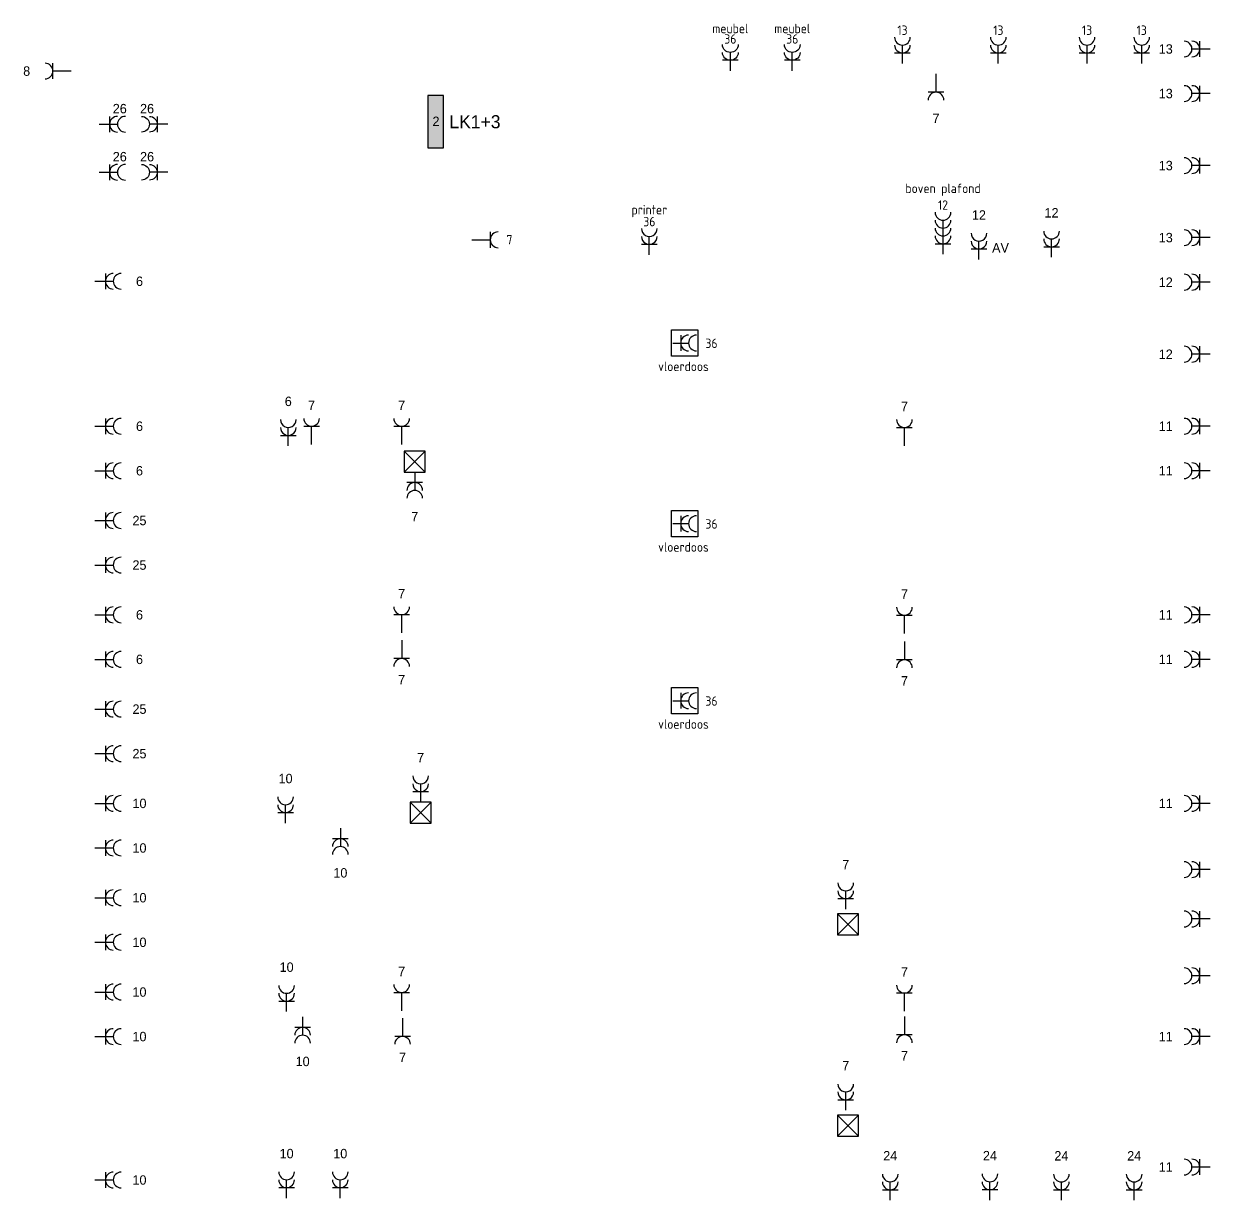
# Model space of a CAD drawing. Header units: millimetres. Extents: x -3262 to 109613, y 0 to 215600.
# Drawn here: x 86959 to 109613, y 169574 to 192031 of the extents above; entities that cross this region are included whole.
import ezdxf
from ezdxf.enums import TextEntityAlignment as Align

# ---------------------------------------------------------------- set-up
doc = ezdxf.new("R2010")
doc.units = ezdxf.units.MM
doc.header["$LTSCALE"] = 100
for name, color, linetype in [('EL6211--', 3, 'Continuous'), ('EL6212--', 3, 'Continuous'), ('EL6222--', 3, 'Continuous')]:
    doc.layers.add(name, color=color, linetype=linetype)
doc.styles.add('buro-018', font='BUROFONT.shx', dxfattribs={"height": 180})
doc.styles.add('BURO-025', font='BUROFONT.shx', dxfattribs={"height": 250})
doc.styles.add('STABICAD-012', font='ISOCP.SHX', dxfattribs={"height": 1.2})
doc.styles.add('STABICAD-018', font='ISOCP.SHX', dxfattribs={"height": 180})

# ---------------------------------------------------------------- blocks, each defined once
blk = doc.blocks.new('111304')
at = {"color": 0, "linetype": 'Continuous'}
for p, q in [((-1.5, 4.5), (1.5, 4.5)), ((0, 1), (0, 4.5))]:
    blk.add_line(p, q, dxfattribs=at)
blk.add_arc((0, 6), 1.5, 180, 0, dxfattribs=at)
at = {"color": 1, "style": 'STABICAD-012', "flags": 1}
blk.add_attdef('SUBCIRCUIT', text='', height=1.8, dxfattribs=at).set_placement((929.31, 1845.99), align=Align.MIDDLE)
at = {"color": 0, "linetype": 'Continuous', "style": 'buro-018'}
for tag, p in [('PANEL', (0, 11.5)), ('CIRCUIT', (0, 8.5))]:
    blk.add_attdef(tag, text='', height=1.8, dxfattribs=at).set_placement(p, align=Align.MIDDLE)
at = {"color": 0, "linetype": 'Continuous', "style": 'buro-018', "flags": 1}
for tag, p in [('POWERCODE', (13, 8.5)), ('ARTICLECODE', (0, 0))]:
    blk.add_attdef(tag, text='', height=1.8, dxfattribs=at).set_placement(p, align=Align.MIDDLE)
blk = doc.blocks.new('111304A')
at = {"color": 0, "linetype": 'Continuous'}
for p, q in [((-1.5, 3), (1.5, 3)), ((0, 1), (0, 4.5))]:
    blk.add_line(p, q, dxfattribs=at)
for centre in [(0, 6), (0, 4.5)]:
    blk.add_arc(centre, 1.5, 180, 0, dxfattribs=at)
at = {"color": 1, "style": 'STABICAD-012', "flags": 1}
blk.add_attdef('SUBCIRCUIT', text='', height=1.8, dxfattribs=at).set_placement((924.27, 1706.54), align=Align.MIDDLE)
at = {"color": 0, "linetype": 'Continuous', "style": 'buro-018'}
for tag, p in [('PANEL', (0, 11.5)), ('CIRCUIT', (0, 8.5))]:
    blk.add_attdef(tag, text='', height=1.8, dxfattribs=at).set_placement(p, align=Align.MIDDLE)
at = {"color": 0, "linetype": 'Continuous', "style": 'buro-018', "flags": 1}
for tag, p in [('POWERCODE', (13, 8.5)), ('ARTICLECODE', (0, 0))]:
    blk.add_attdef(tag, text='', height=1.8, dxfattribs=at).set_placement(p, align=Align.MIDDLE)
blk = doc.blocks.new('1116A4C')
at = {"color": 0, "linetype": 'Continuous'}
for p, q in [((-5, 4), (-5, 1)), ((5, 4), (-5, 4)), ((5, 1), (5, 4)), ((-5, 1), (5, 1))]:
    blk.add_line(p, q, dxfattribs=at)
blk.add_solid([(-5, 4), (-5, 1), (5, 4), (5, 1)], dxfattribs=at)
at = {"color": 1, "style": 'STABICAD-012', "flags": 1}
blk.add_attdef('CASCADINGPANEL', text='', height=1.8, rotation=90, dxfattribs=at).set_placement((948.4, 1910.61), align=Align.MIDDLE_CENTER)
blk.add_attdef('SUBCIRCUIT', text='', height=1.8, rotation=90, dxfattribs=at).set_placement((950.9, 1910.61), align=Align.MIDDLE)
at = {"color": 0, "linetype": 'Continuous', "style": 'buro-018'}
for tag, p in [('PANEL', (0, 15)), ('CIRCUIT', (0, 9)), ('PANELNAME', (0, 6))]:
    blk.add_attdef(tag, text='', height=1.8, dxfattribs=at).set_placement(p, align=Align.MIDDLE)
at = {"color": 0, "linetype": 'Continuous', "style": 'buro-018', "flags": 1}
blk.add_attdef('ARTICLECODE', text='', height=1.8, dxfattribs=at).set_placement((0, 0), align=Align.MIDDLE)
blk = doc.blocks.new('111304C')
at = {"color": 0, "linetype": 'Continuous'}
for p, q in [((0, 1), (0, 7.5)), ((-1.5, 3), (1.5, 3))]:
    blk.add_line(p, q, dxfattribs=at)
for centre in [(0, 9), (0, 7.5), (0, 6), (0, 4.5)]:
    blk.add_arc(centre, 1.5, 180, 0, dxfattribs=at)
at = {"color": 1, "style": 'STABICAD-012', "flags": 1}
blk.add_attdef('SUBCIRCUIT', text='', height=1.8, dxfattribs=at).set_placement((626.82, 1710.31), align=Align.MIDDLE)
at = {"color": 0, "linetype": 'Continuous', "style": 'buro-018'}
for tag in ['CIRCUIT', 'PANEL']:
    blk.add_attdef(tag, text='', height=1.8, dxfattribs=at).set_placement((0, 11.5), align=Align.MIDDLE)
at = {"color": 0, "linetype": 'Continuous', "style": 'buro-018', "flags": 1}
for tag, p in [('POWERCODE', (13, 11.5)), ('ARTICLECODE', (0, 0))]:
    blk.add_attdef(tag, text='', height=1.8, dxfattribs=at).set_placement(p, align=Align.MIDDLE)
blk = doc.blocks.new('111304R')
at = {"color": 0, "linetype": 'Continuous'}
for p, q in [((-2.5, 2.5), (2.5, 2.5)), ((-2.5, -2.5), (-2.5, 2.5)), ((2.5, 2.5), (2.5, -2.5)), ((0, -2.25), (0, 0.75)), ((-1.5, -0.75), (1.5, -0.75)), ((2.5, -2.5), (-2.5, -2.5))]:
    blk.add_line(p, q, dxfattribs=at)
for centre in [(0, 2.25), (0, 0.75)]:
    blk.add_arc(centre, 1.5, 180, 0, dxfattribs=at)
at = {"color": 0, "linetype": 'Continuous', "style": 'STABICAD-018'}
for tag, p in [('PANEL', (-0.12, 6.9)), ('CIRCUIT', (-0.12, 3.9)), ('SUBCIRCUIT', (4.38, 3.9)), ('ARTICLECODE', (0, -3.5))]:
    blk.add_attdef(tag, text='', height=1.8, dxfattribs=at).set_placement(p, align=Align.MIDDLE)
at = {"color": 0, "linetype": 'Continuous', "style": 'STABICAD-018', "flags": 1}
blk.add_attdef('POWERCODE', text='', height=1.8, dxfattribs=at).set_placement((12.88, 3.9), align=Align.MIDDLE)
blk = doc.blocks.new('E00149')
at = {"color": 0, "linetype": 'Continuous'}
for p, q in [((2, 2), (-2, 2)), ((-2, 2), (-2, -2)), ((2, -2), (2, 2)), ((-2, -2), (2, -2))]:
    blk.add_line(p, q, dxfattribs=at)
at = {"color": 0, "linetype": 'Continuous', "style": 'buro-018'}
for tag, p in [('PANEL', (0, 7)), ('CIRCUIT', (0, 4)), ('TEXT1', (0, 0))]:
    blk.add_attdef(tag, text='', height=1.8, dxfattribs=at).set_placement(p, align=Align.MIDDLE)
at = {"color": 0, "linetype": 'Continuous', "style": 'buro-018', "flags": 1}
for tag, p in [('POWERCODE', (13, 4)), ('ARTICLECODE', (0, 0))]:
    blk.add_attdef(tag, text='', height=1.8, dxfattribs=at).set_placement(p, align=Align.MIDDLE)
at = {"layer": 'EL6222--', "color": 1, "style": 'STABICAD-012', "flags": 1}
blk.add_attdef('SUBCIRCUIT', text='', height=1.8, dxfattribs=at).set_placement((536.89, 685.34), align=Align.MIDDLE)

msp = doc.modelspace()

# ---------------------------------------------------------------- linework, layer by layer
at = {"layer": 'EL6222--'}
for p, q in [((94624, 183874), (94224, 183474)), ((94624, 183474), (94224, 183874)), ((94338, 176774), (94738, 177174)), ((94338, 177174), (94738, 176774)), ((102494, 174639, -2730), (102894, 175039, -2730)), ((102494, 175039, -2730), (102894, 174639, -2730)), ((102494, 170800, -2730), (102894, 171200, -2730)), ((102494, 171200, -2730), (102894, 170800, -2730))]:
    msp.add_line(p, q, dxfattribs=at)

# ---------------------------------------------------------------- block references
at = {"layer": 'EL6211--', "linetype": 'Continuous', "xscale": 100, "yscale": 100, "zscale": 100, "rotation": 180}
msp.add_blockref('E00149', (94424, 183674), dxfattribs=at)
at = {"layer": 'EL6211--', "linetype": 'Continuous', "xscale": 100, "yscale": 100, "zscale": 100}
for p in [(94538, 176974), (102694, 174839, -2730), (102694, 171000, -2730)]:
    msp.add_blockref('E00149', p, dxfattribs=at)
at = {"layer": 'EL6212--', "linetype": 'Continuous'}
ref = msp.add_blockref('1116A4C', (94575, 190161), dxfattribs=dict(at, xscale=100, yscale=100, zscale=100, rotation=270))
ref.add_attrib('PANELNAME', 'LK1+3', dxfattribs={"layer": '0', "color": 2, "linetype": 'ByBlock', "height": 250, "style": 'BURO-025'}).set_placement((95574, 190161), align=Align.MIDDLE)
ref.add_attrib('CIRCUIT', '2', dxfattribs={"layer": '0', "color": 1, "linetype": 'ByBlock', "height": 180, "style": 'buro-018'}).set_placement((94830, 190170), align=Align.MIDDLE)
at = {"layer": 'EL6222--', "linetype": 'Continuous'}
ref = msp.add_blockref('111304A', (100450, 191033), dxfattribs=dict(at, xscale=-100, yscale=100, zscale=100))
ref.add_attrib('CIRCUIT', '36', dxfattribs={"layer": '0', "color": 1, "linetype": 'Continuous', "height": 180, "style": 'STABICAD-018'}).set_placement((100450, 191741), align=Align.MIDDLE)
ref.add_attrib('POWERCODE', 'meubel', dxfattribs={"layer": '0', "color": 1, "linetype": 'Continuous', "height": 180, "style": 'STABICAD-018'}).set_placement((100450, 191941), align=Align.MIDDLE)
ref = msp.add_blockref('111304A', (101632, 191033), dxfattribs=dict(at, xscale=-100, yscale=100, zscale=100))
ref.add_attrib('CIRCUIT', '36', dxfattribs={"layer": '0', "color": 1, "linetype": 'Continuous', "height": 180, "style": 'STABICAD-018'}).set_placement((101632, 191741), align=Align.MIDDLE)
ref.add_attrib('POWERCODE', 'meubel', dxfattribs={"layer": '0', "color": 1, "linetype": 'Continuous', "height": 180, "style": 'STABICAD-018'}).set_placement((101632, 191941), align=Align.MIDDLE)
ref = msp.add_blockref('111304A', (103736, 191174), dxfattribs=dict(at, xscale=100, yscale=100, zscale=100))
ref.add_attrib('CIRCUIT', '13', dxfattribs={"layer": '0', "color": 1, "linetype": 'Continuous', "height": 180, "style": 'STABICAD-018'}).set_placement((103736, 191908), align=Align.MIDDLE)
ref = msp.add_blockref('111304A', (105566, 191174), dxfattribs=dict(at, xscale=100, yscale=100, zscale=100))
ref.add_attrib('CIRCUIT', '13', dxfattribs={"layer": '0', "color": 1, "linetype": 'Continuous', "height": 180, "style": 'STABICAD-018'}).set_placement((105566, 191908), align=Align.MIDDLE)
ref = msp.add_blockref('111304A', (107260, 191174), dxfattribs=dict(at, xscale=100, yscale=100, zscale=100))
ref.add_attrib('CIRCUIT', '13', dxfattribs={"layer": '0', "color": 1, "linetype": 'Continuous', "height": 180, "style": 'STABICAD-018'}).set_placement((107260, 191908), align=Align.MIDDLE)
ref = msp.add_blockref('111304A', (108304, 191174), dxfattribs=dict(at, xscale=100, yscale=100, zscale=100))
ref.add_attrib('CIRCUIT', '13', dxfattribs={"layer": '0', "color": 1, "linetype": 'Continuous', "height": 180, "style": 'STABICAD-018'}).set_placement((108304, 191908), align=Align.MIDDLE)
ref = msp.add_blockref('111304A', (109713, 191549), dxfattribs=dict(at, xscale=100, yscale=100, zscale=100, rotation=90.0000833764254))
ref.add_attrib('CIRCUIT', '13', dxfattribs={"layer": '0', "color": 1, "linetype": 'ByBlock', "height": 180, "style": 'buro-018'}).set_placement((108763, 191549), align=Align.MIDDLE)
ref = msp.add_blockref('111304', (87966, 191128), dxfattribs=dict(at, xscale=100, yscale=100, zscale=100, rotation=90.00000000000001))
ref.add_attrib('CIRCUIT', '8', dxfattribs={"layer": '0', "color": 1, "linetype": 'ByBlock', "height": 180, "style": 'buro-018'}).set_placement((87016, 191128), align=Align.MIDDLE)
ref = msp.add_blockref('111304', (104376, 191174), dxfattribs=dict(at, xscale=100, yscale=100, zscale=100, rotation=180))
ref.add_attrib('CIRCUIT', '7', dxfattribs={"layer": '0', "color": 1, "linetype": 'ByBlock', "height": 180, "style": 'buro-018'}).set_placement((104376, 190224), align=Align.MIDDLE)
ref = msp.add_blockref('111304A', (109713, 190699), dxfattribs=dict(at, xscale=100, yscale=100, zscale=100, rotation=90.00000000000001))
ref.add_attrib('CIRCUIT', '13', dxfattribs={"layer": '0', "color": 1, "linetype": 'ByBlock', "height": 180, "style": 'buro-018'}).set_placement((108763, 190699), align=Align.MIDDLE)
ref = msp.add_blockref('111304A', (88299, 190113), dxfattribs=dict(at, xscale=100, yscale=100, zscale=100, rotation=270))
ref.add_attrib('CIRCUIT', '26', dxfattribs={"layer": '0', "color": 1, "linetype": 'ByBlock', "height": 180, "style": 'buro-018'}).set_placement((88793, 190411), align=Align.MIDDLE)
ref = msp.add_blockref('111304A', (89808, 190113), dxfattribs=dict(at, xscale=-100, yscale=100, zscale=100, rotation=90.00000000000418))
ref.add_attrib('CIRCUIT', '26', dxfattribs={"layer": '0', "color": 1, "linetype": 'ByBlock', "height": 180, "style": 'buro-018'}).set_placement((89314, 190411), align=Align.MIDDLE)
ref = msp.add_blockref('111304A', (88299, 189196), dxfattribs=dict(at, xscale=100, yscale=100, zscale=100, rotation=270))
ref.add_attrib('CIRCUIT', '26', dxfattribs={"layer": '0', "color": 1, "linetype": 'ByBlock', "height": 180, "style": 'buro-018'}).set_placement((88793, 189494), align=Align.MIDDLE)
ref = msp.add_blockref('111304A', (89808, 189196), dxfattribs=dict(at, xscale=-100, yscale=100, zscale=100, rotation=90.00000000000418))
ref.add_attrib('CIRCUIT', '26', dxfattribs={"layer": '0', "color": 1, "linetype": 'ByBlock', "height": 180, "style": 'buro-018'}).set_placement((89314, 189494), align=Align.MIDDLE)
ref = msp.add_blockref('111304A', (109713, 189324), dxfattribs=dict(at, xscale=100, yscale=100, zscale=100, rotation=90.00000000000001))
ref.add_attrib('CIRCUIT', '13', dxfattribs={"layer": '0', "color": 1, "linetype": 'ByBlock', "height": 180, "style": 'buro-018'}).set_placement((108763, 189324), align=Align.MIDDLE)
ref = msp.add_blockref('111304C', (104510, 187532), dxfattribs=dict(at, xscale=100, yscale=100, zscale=100))
ref.add_attrib('CIRCUIT', '12', dxfattribs={"layer": '0', "color": 1, "linetype": 'Continuous', "height": 180, "style": 'STABICAD-018'}).set_placement((104510, 188570), align=Align.MIDDLE)
ref.add_attrib('POWERCODE', 'boven plafond', dxfattribs={"layer": '0', "color": 1, "linetype": 'Continuous', "height": 180, "style": 'STABICAD-018'}).set_placement((104510, 188862), align=Align.MIDDLE)
ref = msp.add_blockref('111304A', (98903, 187521), dxfattribs=dict(at, xscale=100, yscale=100, zscale=100, rotation=359.9898221036883))
ref.add_attrib('CIRCUIT', '36', dxfattribs={"layer": '0', "color": 1, "linetype": 'Continuous', "height": 180, "style": 'STABICAD-018'}).set_placement((98903, 188255), align=Align.MIDDLE)
ref.add_attrib('POWERCODE', 'printer', dxfattribs={"layer": '0', "color": 1, "linetype": 'Continuous', "height": 180, "style": 'STABICAD-018'}).set_placement((98903, 188455), align=Align.MIDDLE)
ref = msp.add_blockref('111304A', (106582, 187474), dxfattribs=dict(at, xscale=100, yscale=100, zscale=100))
ref.add_attrib('CIRCUIT', '12', dxfattribs={"layer": '0', "color": 1, "linetype": 'ByBlock', "height": 180, "style": 'buro-018'}).set_placement((106582, 188424), align=Align.MIDDLE)
ref = msp.add_blockref('111304A', (105196, 187432), dxfattribs=dict(at, xscale=100.0000000000004, yscale=100.0000000000004, zscale=100.0000000000004, rotation=8.337745534655049e-05))
ref.add_attrib('CIRCUIT', '12', dxfattribs={"layer": '0', "color": 1, "linetype": 'Continuous', "height": 180, "style": 'buro-018'}).set_placement((105196, 188382), align=Align.MIDDLE)
ref.add_attrib('POWERCODE', 'AV', dxfattribs={"layer": '0', "color": 1, "linetype": 'Continuous', "height": 180, "style": 'buro-018'}).set_placement((105608, 187754), align=Align.MIDDLE)
ref = msp.add_blockref('111304', (95416, 187907), dxfattribs=dict(at, xscale=100, yscale=100, zscale=100, rotation=270))
ref.add_attrib('CIRCUIT', '7', dxfattribs={"layer": '0', "color": 1, "linetype": 'Continuous', "height": 180, "style": 'STABICAD-018'}).set_placement((96233, 187907), align=Align.MIDDLE)
ref = msp.add_blockref('111304A', (109713, 187949), dxfattribs=dict(at, xscale=99.99999999999999, yscale=99.99999999999999, zscale=99.99999999999999, rotation=90.00004168821326))
ref.add_attrib('CIRCUIT', '13', dxfattribs={"layer": '0', "color": 1, "linetype": 'ByBlock', "height": 180, "style": 'buro-018'}).set_placement((108763, 187949), align=Align.MIDDLE)
ref = msp.add_blockref('111304A', (88219, 187116), dxfattribs=dict(at, xscale=100, yscale=100, zscale=100, rotation=270))
ref.add_attrib('CIRCUIT', '6', dxfattribs={"layer": '0', "color": 1, "linetype": 'ByBlock', "height": 180, "style": 'buro-018'}).set_placement((89169, 187116), align=Align.MIDDLE)
ref = msp.add_blockref('111304A', (109713, 187099), dxfattribs=dict(at, xscale=100, yscale=100, zscale=100, rotation=90.00000000000001))
ref.add_attrib('CIRCUIT', '12', dxfattribs={"layer": '0', "color": 1, "linetype": 'ByBlock', "height": 180, "style": 'buro-018'}).set_placement((108763, 187099), align=Align.MIDDLE)
ref = msp.add_blockref('111304R', (99577, 185937), dxfattribs=dict(at, xscale=100, yscale=100, zscale=100, rotation=270))
ref.add_attrib('CIRCUIT', '36', dxfattribs={"layer": '0', "color": 1, "linetype": 'Continuous', "height": 180, "style": 'STABICAD-018'}).set_placement((100090, 185932), align=Align.MIDDLE)
ref.add_attrib('POWERCODE', 'vloerdoos', dxfattribs={"layer": '0', "color": 1, "linetype": 'Continuous', "height": 180, "style": 'STABICAD-018'}).set_placement((99555, 185491), align=Align.MIDDLE)
ref = msp.add_blockref('111304A', (109713, 185724), dxfattribs=dict(at, xscale=100, yscale=100, zscale=100, rotation=90.00000000000001))
ref.add_attrib('CIRCUIT', '12', dxfattribs={"layer": '0', "color": 1, "linetype": 'ByBlock', "height": 180, "style": 'buro-018'}).set_placement((108763, 185724), align=Align.MIDDLE)
ref = msp.add_blockref('111304A', (92010, 183874), dxfattribs=dict(at, xscale=100.0000000000004, yscale=100.0000000000004, zscale=100.0000000000004, rotation=8.337745534655049e-05))
ref.add_attrib('CIRCUIT', '6', dxfattribs={"layer": '0', "color": 1, "linetype": 'ByBlock', "height": 180, "style": 'buro-018'}).set_placement((92010, 184824), align=Align.MIDDLE)
ref = msp.add_blockref('111304', (92455, 183899), dxfattribs=dict(at, xscale=100, yscale=100, zscale=100))
ref.add_attrib('CIRCUIT', '7', dxfattribs={"layer": '0', "color": 1, "linetype": 'ByBlock', "height": 180, "style": 'buro-018'}).set_placement((92455, 184749), align=Align.MIDDLE)
ref = msp.add_blockref('111304', (94175, 183899), dxfattribs=dict(at, xscale=100, yscale=100, zscale=100))
ref.add_attrib('CIRCUIT', '7', dxfattribs={"layer": '0', "color": 1, "linetype": 'ByBlock', "height": 180, "style": 'buro-018'}).set_placement((94175, 184749), align=Align.MIDDLE)
ref = msp.add_blockref('111304', (103774, 183876), dxfattribs=dict(at, xscale=100, yscale=100, zscale=100))
ref.add_attrib('CIRCUIT', '7', dxfattribs={"layer": '0', "color": 1, "linetype": 'ByBlock', "height": 180, "style": 'buro-018'}).set_placement((103774, 184726), align=Align.MIDDLE)
ref = msp.add_blockref('111304A', (88219, 184349), dxfattribs=dict(at, xscale=99.99999999999999, yscale=99.99999999999999, zscale=99.99999999999999, rotation=270.0000416880912))
ref.add_attrib('CIRCUIT', '6', dxfattribs={"layer": '0', "color": 1, "linetype": 'ByBlock', "height": 180, "style": 'buro-018'}).set_placement((89169, 184349), align=Align.MIDDLE)
ref = msp.add_blockref('111304A', (109713, 184349), dxfattribs=dict(at, xscale=99.99999999999999, yscale=99.99999999999999, zscale=99.99999999999999, rotation=90.00004168797041))
ref.add_attrib('CIRCUIT', '11', dxfattribs={"layer": '0', "color": 1, "linetype": 'ByBlock', "height": 180, "style": 'buro-018'}).set_placement((108763, 184349), align=Align.MIDDLE)
ref = msp.add_blockref('111304A', (88219, 183499), dxfattribs=dict(at, xscale=100, yscale=100, zscale=100, rotation=270))
ref.add_attrib('CIRCUIT', '6', dxfattribs={"layer": '0', "color": 1, "linetype": 'ByBlock', "height": 180, "style": 'buro-018'}).set_placement((89169, 183499), align=Align.MIDDLE)
ref = msp.add_blockref('111304A', (109713, 183499), dxfattribs=dict(at, xscale=100, yscale=100, zscale=100, rotation=90.00000000000001))
ref.add_attrib('CIRCUIT', '11', dxfattribs={"layer": '0', "color": 1, "linetype": 'ByBlock', "height": 180, "style": 'buro-018'}).set_placement((108763, 183499), align=Align.MIDDLE)
ref = msp.add_blockref('111304A', (94424, 183574), dxfattribs=dict(at, xscale=100.0000000000007, yscale=100.0000000000007, zscale=100.0000000000007, rotation=180.0560002852229))
ref.add_attrib('CIRCUIT', '7', dxfattribs={"layer": '0', "color": 1, "linetype": 'Continuous', "height": 180, "style": 'buro-018'}).set_placement((94425, 182624), align=Align.MIDDLE)
ref = msp.add_blockref('111304A', (88219, 182549), dxfattribs=dict(at, xscale=99.99999999999999, yscale=99.99999999999999, zscale=99.99999999999999, rotation=270.0000416880912))
ref.add_attrib('CIRCUIT', '25', dxfattribs={"layer": '0', "color": 1, "linetype": 'ByBlock', "height": 180, "style": 'buro-018'}).set_placement((89169, 182549), align=Align.MIDDLE)
ref = msp.add_blockref('111304R', (99577, 182489), dxfattribs=dict(at, xscale=100, yscale=100, zscale=100, rotation=270))
ref.add_attrib('CIRCUIT', '36', dxfattribs={"layer": '0', "color": 1, "linetype": 'Continuous', "height": 180, "style": 'STABICAD-018'}).set_placement((100090, 182484), align=Align.MIDDLE)
ref.add_attrib('POWERCODE', 'vloerdoos', dxfattribs={"layer": '0', "color": 1, "linetype": 'Continuous', "height": 180, "style": 'STABICAD-018'}).set_placement((99555, 182043), align=Align.MIDDLE)
ref = msp.add_blockref('111304A', (88219, 181699), dxfattribs=dict(at, xscale=100, yscale=100, zscale=100, rotation=270))
ref.add_attrib('CIRCUIT', '25', dxfattribs={"layer": '0', "color": 1, "linetype": 'ByBlock', "height": 180, "style": 'buro-018'}).set_placement((89169, 181699), align=Align.MIDDLE)
ref = msp.add_blockref('111304', (94175, 180302), dxfattribs=dict(at, xscale=100, yscale=100, zscale=100))
ref.add_attrib('CIRCUIT', '7', dxfattribs={"layer": '0', "color": 1, "linetype": 'ByBlock', "height": 180, "style": 'buro-018'}).set_placement((94175, 181152), align=Align.MIDDLE)
ref = msp.add_blockref('111304', (103774, 180294), dxfattribs=dict(at, xscale=100, yscale=100, zscale=100))
ref.add_attrib('CIRCUIT', '7', dxfattribs={"layer": '0', "color": 1, "linetype": 'ByBlock', "height": 180, "style": 'buro-018'}).set_placement((103774, 181144), align=Align.MIDDLE)
ref = msp.add_blockref('111304A', (88219, 180749), dxfattribs=dict(at, xscale=99.99999999999999, yscale=99.99999999999999, zscale=99.99999999999999, rotation=270.0000416880912))
ref.add_attrib('CIRCUIT', '6', dxfattribs={"layer": '0', "color": 1, "linetype": 'ByBlock', "height": 180, "style": 'buro-018'}).set_placement((89169, 180749), align=Align.MIDDLE)
ref = msp.add_blockref('111304A', (109713, 180749), dxfattribs=dict(at, xscale=99.99999999999999, yscale=99.99999999999999, zscale=99.99999999999999, rotation=90.00004168821326))
ref.add_attrib('CIRCUIT', '11', dxfattribs={"layer": '0', "color": 1, "linetype": 'ByBlock', "height": 180, "style": 'buro-018'}).set_placement((108763, 180749), align=Align.MIDDLE)
ref = msp.add_blockref('111304', (94175, 180362), dxfattribs=dict(at, xscale=100, yscale=100, zscale=100, rotation=180))
ref.add_attrib('CIRCUIT', '7', dxfattribs={"layer": '0', "color": 1, "linetype": 'ByBlock', "height": 180, "style": 'buro-018'}).set_placement((94175, 179512), align=Align.MIDDLE)
ref = msp.add_blockref('111304', (103774, 180338), dxfattribs=dict(at, xscale=100, yscale=100, zscale=100, rotation=180))
ref.add_attrib('CIRCUIT', '7', dxfattribs={"layer": '0', "color": 1, "linetype": 'ByBlock', "height": 180, "style": 'buro-018'}).set_placement((103774, 179488), align=Align.MIDDLE)
ref = msp.add_blockref('111304A', (88219, 179899), dxfattribs=dict(at, xscale=100, yscale=100, zscale=100, rotation=270))
ref.add_attrib('CIRCUIT', '6', dxfattribs={"layer": '0', "color": 1, "linetype": 'ByBlock', "height": 180, "style": 'buro-018'}).set_placement((89169, 179899), align=Align.MIDDLE)
ref = msp.add_blockref('111304A', (109713, 179899), dxfattribs=dict(at, xscale=100, yscale=100, zscale=100, rotation=90.00000000000001))
ref.add_attrib('CIRCUIT', '11', dxfattribs={"layer": '0', "color": 1, "linetype": 'ByBlock', "height": 180, "style": 'buro-018'}).set_placement((108763, 179899), align=Align.MIDDLE)
ref = msp.add_blockref('111304R', (99577, 179109), dxfattribs=dict(at, xscale=100, yscale=100, zscale=100, rotation=270))
ref.add_attrib('CIRCUIT', '36', dxfattribs={"layer": '0', "color": 1, "linetype": 'Continuous', "height": 180, "style": 'STABICAD-018'}).set_placement((100090, 179104), align=Align.MIDDLE)
ref.add_attrib('POWERCODE', 'vloerdoos', dxfattribs={"layer": '0', "color": 1, "linetype": 'Continuous', "height": 180, "style": 'STABICAD-018'}).set_placement((99555, 178663), align=Align.MIDDLE)
ref = msp.add_blockref('111304A', (88219, 178949), dxfattribs=dict(at, xscale=99.99999999999999, yscale=99.99999999999999, zscale=99.99999999999999, rotation=270.0000416882132))
ref.add_attrib('CIRCUIT', '25', dxfattribs={"layer": '0', "color": 1, "linetype": 'ByBlock', "height": 180, "style": 'buro-018'}).set_placement((89169, 178949), align=Align.MIDDLE)
ref = msp.add_blockref('111304A', (88219, 178099), dxfattribs=dict(at, xscale=100, yscale=100, zscale=100, rotation=270))
ref.add_attrib('CIRCUIT', '25', dxfattribs={"layer": '0', "color": 1, "linetype": 'ByBlock', "height": 180, "style": 'buro-018'}).set_placement((89169, 178099), align=Align.MIDDLE)
ref = msp.add_blockref('111304A', (94538, 177074), dxfattribs=dict(at, xscale=100.0000000000007, yscale=100.0000000000007, zscale=100.0000000000007, rotation=0.05600028522288065))
ref.add_attrib('CIRCUIT', '7', dxfattribs={"layer": '0', "color": 1, "linetype": 'Continuous', "height": 180, "style": 'buro-018'}).set_placement((94537, 178024), align=Align.MIDDLE)
ref = msp.add_blockref('111304A', (91958, 176674), dxfattribs=dict(at, xscale=100, yscale=100, zscale=100))
ref.add_attrib('CIRCUIT', '10', dxfattribs={"layer": '0', "color": 1, "linetype": 'ByBlock', "height": 180, "style": 'buro-018'}).set_placement((91958, 177624), align=Align.MIDDLE)
ref = msp.add_blockref('111304A', (88219, 177149), dxfattribs=dict(at, xscale=99.99999999999999, yscale=99.99999999999999, zscale=99.99999999999999, rotation=270.0000416880912))
ref.add_attrib('CIRCUIT', '10', dxfattribs={"layer": '0', "color": 1, "linetype": 'ByBlock', "height": 180, "style": 'buro-018'}).set_placement((89169, 177149), align=Align.MIDDLE)
ref = msp.add_blockref('111304A', (109713, 177149), dxfattribs=dict(at, xscale=99.99999999999999, yscale=99.99999999999999, zscale=99.99999999999999, rotation=90.00004168827365))
ref.add_attrib('CIRCUIT', '11', dxfattribs={"layer": '0', "color": 1, "linetype": 'ByBlock', "height": 180, "style": 'buro-018'}).set_placement((108763, 177149), align=Align.MIDDLE)
ref = msp.add_blockref('111304A', (93004, 176774), dxfattribs=dict(at, xscale=100, yscale=100, zscale=100, rotation=180))
ref.add_attrib('CIRCUIT', '10', dxfattribs={"layer": '0', "color": 1, "linetype": 'ByBlock', "height": 180, "style": 'buro-018'}).set_placement((93004, 175824), align=Align.MIDDLE)
ref = msp.add_blockref('111304A', (88219, 176299), dxfattribs=dict(at, xscale=100, yscale=100, zscale=100, rotation=270))
ref.add_attrib('CIRCUIT', '10', dxfattribs={"layer": '0', "color": 1, "linetype": 'ByBlock', "height": 180, "style": 'buro-018'}).set_placement((89169, 176299), align=Align.MIDDLE)
ref = msp.add_blockref('111304A', (102654, 175032), dxfattribs=dict(at, xscale=100.0000000000007, yscale=100.0000000000007, zscale=100.0000000000007, rotation=0.05600028522288065))
ref.add_attrib('CIRCUIT', '7', dxfattribs={"layer": '0', "color": 1, "linetype": 'Continuous', "height": 180, "style": 'buro-018'}).set_placement((102653, 175982), align=Align.MIDDLE)
at = {"layer": 'EL6222--', "linetype": 'Continuous', "xscale": 99.99999999999999, "yscale": 99.99999999999999, "zscale": 99.99999999999999, "rotation": 90.00004168816635}
for p in [(109713, 175886), (109713, 174943), (109713, 173860)]:
    msp.add_blockref('111304A', p, dxfattribs=at)
at = {"layer": 'EL6222--', "linetype": 'Continuous'}
ref = msp.add_blockref('111304A', (88219, 175349), dxfattribs=dict(at, xscale=99.99999999999999, yscale=99.99999999999999, zscale=99.99999999999999, rotation=269.9999583117263))
ref.add_attrib('CIRCUIT', '10', dxfattribs={"layer": '0', "color": 1, "linetype": 'ByBlock', "height": 180, "style": 'buro-018'}).set_placement((89169, 175349), align=Align.MIDDLE)
ref = msp.add_blockref('111304A', (88219, 174499), dxfattribs=dict(at, xscale=100, yscale=100, zscale=100, rotation=270))
ref.add_attrib('CIRCUIT', '10', dxfattribs={"layer": '0', "color": 1, "linetype": 'ByBlock', "height": 180, "style": 'buro-018'}).set_placement((89169, 174499), align=Align.MIDDLE)
ref = msp.add_blockref('111304A', (91978, 173074), dxfattribs=dict(at, xscale=100, yscale=100, zscale=100))
ref.add_attrib('CIRCUIT', '10', dxfattribs={"layer": '0', "color": 1, "linetype": 'ByBlock', "height": 180, "style": 'buro-018'}).set_placement((91978, 174024), align=Align.MIDDLE)
ref = msp.add_blockref('111304', (94175, 173091), dxfattribs=dict(at, xscale=100, yscale=100, zscale=100))
ref.add_attrib('CIRCUIT', '7', dxfattribs={"layer": '0', "color": 1, "linetype": 'ByBlock', "height": 180, "style": 'buro-018'}).set_placement((94175, 173941), align=Align.MIDDLE)
ref = msp.add_blockref('111304', (103774, 173081), dxfattribs=dict(at, xscale=100, yscale=100, zscale=100))
ref.add_attrib('CIRCUIT', '7', dxfattribs={"layer": '0', "color": 1, "linetype": 'Continuous', "height": 180, "style": 'buro-018'}).set_placement((103774, 173931), align=Align.MIDDLE)
ref = msp.add_blockref('111304A', (88219, 173549), dxfattribs=dict(at, xscale=99.99999999999999, yscale=99.99999999999999, zscale=99.99999999999999, rotation=270.0000416882737))
ref.add_attrib('CIRCUIT', '10', dxfattribs={"layer": '0', "color": 1, "linetype": 'ByBlock', "height": 180, "style": 'buro-018'}).set_placement((89169, 173549), align=Align.MIDDLE)
ref = msp.add_blockref('111304A', (92284, 173174), dxfattribs=dict(at, xscale=100, yscale=100, zscale=100, rotation=180))
ref.add_attrib('CIRCUIT', '10', dxfattribs={"layer": '0', "color": 1, "linetype": 'ByBlock', "height": 180, "style": 'buro-018'}).set_placement((92284, 172224), align=Align.MIDDLE)
ref = msp.add_blockref('111304', (103774, 173181), dxfattribs=dict(at, xscale=100, yscale=100, zscale=100, rotation=180))
ref.add_attrib('CIRCUIT', '7', dxfattribs={"layer": '0', "color": 1, "linetype": 'Continuous', "height": 180, "style": 'buro-018'}).set_placement((103774, 172331), align=Align.MIDDLE)
ref = msp.add_blockref('111304A', (88219, 172699), dxfattribs=dict(at, xscale=100, yscale=100, zscale=100, rotation=270))
ref.add_attrib('CIRCUIT', '10', dxfattribs={"layer": '0', "color": 1, "linetype": 'ByBlock', "height": 180, "style": 'buro-018'}).set_placement((89169, 172699), align=Align.MIDDLE)
ref = msp.add_blockref('111304', (94192, 173151), dxfattribs=dict(at, xscale=100, yscale=100, zscale=100, rotation=180))
ref.add_attrib('CIRCUIT', '7', dxfattribs={"layer": '0', "color": 1, "linetype": 'ByBlock', "height": 180, "style": 'buro-018'}).set_placement((94192, 172301), align=Align.MIDDLE)
ref = msp.add_blockref('111304A', (109713, 172699), dxfattribs=dict(at, xscale=100, yscale=100, zscale=100, rotation=90.00000000000001))
ref.add_attrib('CIRCUIT', '11', dxfattribs={"layer": '0', "color": 1, "linetype": 'ByBlock', "height": 180, "style": 'buro-018'}).set_placement((108763, 172699), align=Align.MIDDLE)
ref = msp.add_blockref('111304A', (102654, 171193), dxfattribs=dict(at, xscale=100.0000000000007, yscale=100.0000000000007, zscale=100.0000000000007, rotation=0.05600028522288065))
ref.add_attrib('CIRCUIT', '7', dxfattribs={"layer": '0', "color": 1, "linetype": 'Continuous', "height": 180, "style": 'buro-018'}).set_placement((102653, 172143), align=Align.MIDDLE)
ref = msp.add_blockref('111304A', (91978, 169515), dxfattribs=dict(at, xscale=100, yscale=100, zscale=100))
ref.add_attrib('CIRCUIT', '10', dxfattribs={"layer": '0', "color": 1, "linetype": 'ByBlock', "height": 180, "style": 'buro-018'}).set_placement((91978, 170465), align=Align.MIDDLE)
ref = msp.add_blockref('111304A', (93002, 169515), dxfattribs=dict(at, xscale=100, yscale=100, zscale=100))
ref.add_attrib('CIRCUIT', '10', dxfattribs={"layer": '0', "color": 1, "linetype": 'ByBlock', "height": 180, "style": 'buro-018'}).set_placement((93002, 170465), align=Align.MIDDLE)
ref = msp.add_blockref('111304A', (103503, 169475), dxfattribs=dict(at, xscale=100.0000000000007, yscale=100.0000000000007, zscale=100.0000000000007, rotation=0.05600028522288065))
ref.add_attrib('CIRCUIT', '24', dxfattribs={"layer": '0', "color": 1, "linetype": 'ByBlock', "height": 180, "style": 'buro-018'}).set_placement((103502, 170425), align=Align.MIDDLE)
ref = msp.add_blockref('111304A', (105407, 169477), dxfattribs=dict(at, xscale=100.0000000000002, yscale=100.0000000000002, zscale=100.0000000000002, rotation=0.05600024443555995))
ref.add_attrib('CIRCUIT', '24', dxfattribs={"layer": '0', "color": 1, "linetype": 'ByBlock', "height": 180, "style": 'buro-018'}).set_placement((105406, 170427), align=Align.MIDDLE)
ref = msp.add_blockref('111304A', (106770, 169474), dxfattribs=dict(at, xscale=100, yscale=100, zscale=100))
ref.add_attrib('CIRCUIT', '24', dxfattribs={"layer": '0', "color": 1, "linetype": 'ByBlock', "height": 180, "style": 'buro-018'}).set_placement((106770, 170424), align=Align.MIDDLE)
ref = msp.add_blockref('111304A', (108160, 169474), dxfattribs=dict(at, xscale=100, yscale=100, zscale=100))
ref.add_attrib('CIRCUIT', '24', dxfattribs={"layer": '0', "color": 1, "linetype": 'ByBlock', "height": 180, "style": 'buro-018'}).set_placement((108160, 170424), align=Align.MIDDLE)
ref = msp.add_blockref('111304A', (109713, 170208), dxfattribs=dict(at, xscale=100, yscale=100, zscale=100, rotation=90.00000000000001))
ref.add_attrib('CIRCUIT', '11', dxfattribs={"layer": '0', "color": 1, "linetype": 'ByBlock', "height": 180, "style": 'buro-018'}).set_placement((108763, 170208), align=Align.MIDDLE)
ref = msp.add_blockref('111304A', (88219, 169961), dxfattribs=dict(at, xscale=100, yscale=100, zscale=100, rotation=270))
ref.add_attrib('CIRCUIT', '10', dxfattribs={"layer": '0', "color": 1, "linetype": 'ByBlock', "height": 180, "style": 'buro-018'}).set_placement((89169, 169961), align=Align.MIDDLE)

doc.saveas('drawing.dxf')
